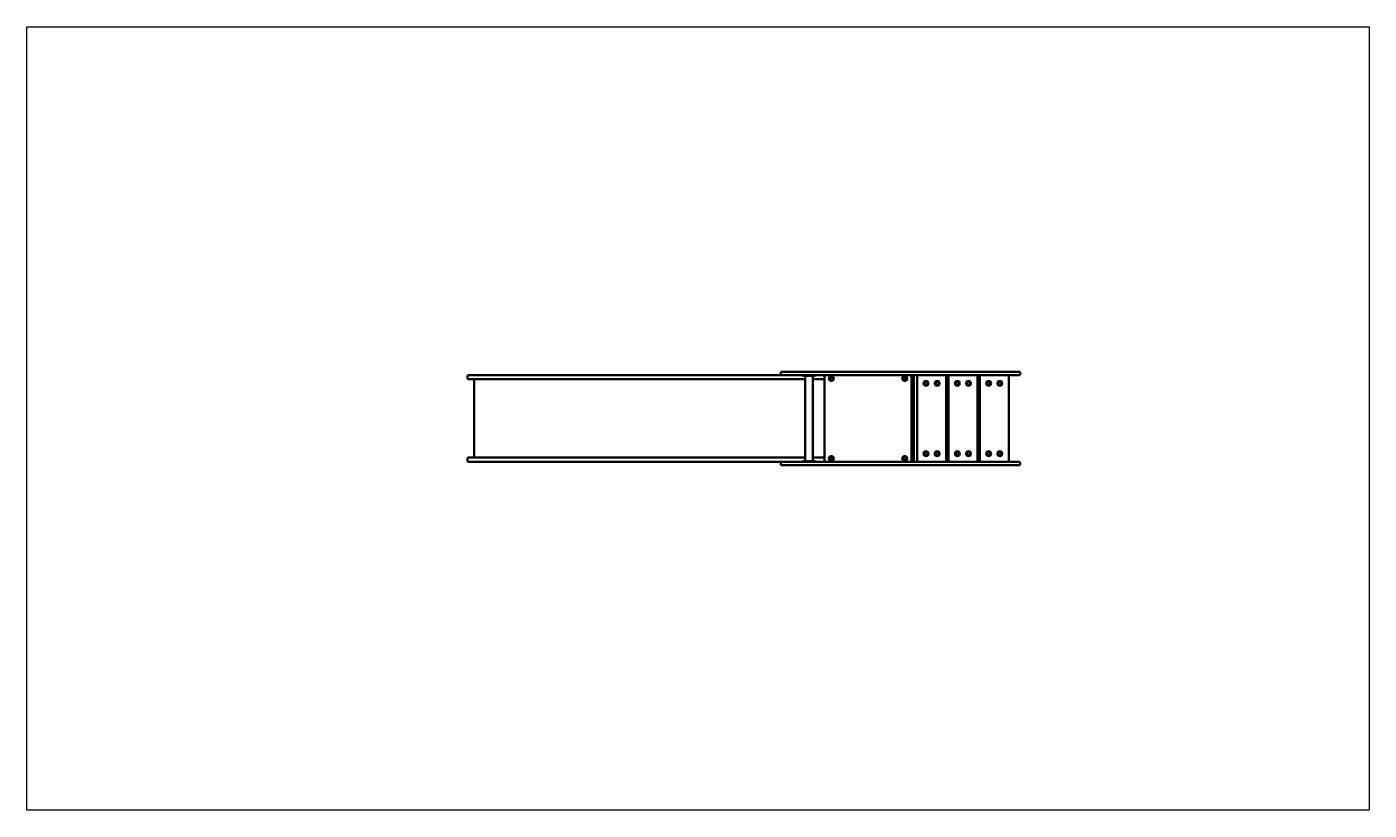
# Model space of a CAD drawing. Header units: millimetres. Extents: x 938 to 6938, y 1440 to 4940.
import ezdxf

# ---------------------------------------------------------------- set-up
doc = ezdxf.new("R2010")
doc.units = ezdxf.units.MM
doc.header["$LTSCALE"] = 20
doc.layers.add('Viditelná (ISO)', color=7, linetype='Continuous', lineweight=50)

# ---------------------------------------------------------------- blocks, each defined once
blk = doc.blocks.new('VVZ-A102')
blk.add_lwpolyline([(-5939.6, 3459), (60.4, 3459), (60.4, -41), (-5939.6, -41)], close=True)
at = {"layer": 'Viditelná (ISO)'}
for p, q in [((-3969.6, 1888), (-3969.6, 1899)), ((-3891.6, 1903), (-3965.6, 1903)), ((-3965.6, 1884), (-3891.6, 1884)), ((-3939.6, 1534), (-3939.6, 1884)), ((-3891.6, 1903), (-3591.9, 1903)), ((-3591.9, 1884), (-3891.6, 1884)), ((-3591.9, 1903), (-3340, 1903)), ((-3340, 1884), (-3591.9, 1884)), ((-3340, 1903), (-2607.7, 1903)), ((-2607.7, 1884), (-3340, 1884)), ((-2565.6, 1903), (-2607.7, 1903)), ((-2607.7, 1884), (-2460.3, 1884)), ((-2569.6, 1914), (-2569.6, 1907)), ((-2565.6, 1918), (-2469.6, 1918)), ((-2469.6, 1903), (-2565.6, 1903)), ((-2470.9, 1903), (-2470.9, 1900)), ((-2415.9, 1900), (-2470.9, 1900)), ((-2115.7, 1918), (-2469.6, 1918)), ((-2469.6, 1903), (-2115.7, 1903)), ((-2460.3, 1900), (-2460.3, 1518)), ((-2426.6, 1900), (-2426.6, 1518)), ((-2426.6, 1884), (-2424.2, 1884)), ((-2377.4, 1884), (-2424.2, 1884)), ((-2415.9, 1903), (-2415.9, 1900)), ((-2373.4, 1884), (-2377.4, 1884)), ((-2373.4, 1903), (-2372.3, 1901.8)), ((-2373.4, 1903), (-2373.4, 1899)), ((-2372.3, 1901.8), (-2373.4, 1903)), ((-2373.4, 1899), (-2373.4, 1888)), ((-2373.4, 1888), (-2373.4, 1884)), ((-2373.4, 1884), (-2373.4, 1534)), ((-2115.7, 1918), (-1923.6, 1918)), ((-1923.6, 1903), (-2115.7, 1903)), ((-1985.4, 1903), (-1986.6, 1901.8)), ((-1986.6, 1901.8), (-1985.4, 1903)), ((-1985.4, 1899), (-1985.4, 1903)), ((-1985.4, 1519), (-1985.4, 1899)), ((-1985.4, 1898), (-1985.4, 1520)), ((-1975.4, 1899), (-1975.4, 1898)), ((-1975.4, 1520), (-1975.4, 1898)), ((-1960.4, 1898), (-1960.4, 1520)), ((-1923.6, 1918), (-1631.4, 1918)), ((-1631.4, 1903), (-1923.6, 1903)), ((-1830.4, 1520), (-1830.4, 1898)), ((-1820.4, 1898), (-1820.4, 1520)), ((-1690.4, 1520), (-1690.4, 1898)), ((-1680.4, 1898), (-1680.4, 1520)), ((-1631.4, 1918), (-1504, 1918)), ((-1504, 1903), (-1631.4, 1903)), ((-1550.4, 1520), (-1550.4, 1898)), ((-1504, 1918), (-1504, 1918)), ((-1504, 1903), (-1504, 1903)), ((-1500, 1914), (-1500, 1907)), ((-3969.6, 1530), (-3969.6, 1519)), ((-3965.6, 1534), (-3891.6, 1534)), ((-3891.6, 1515), (-3965.6, 1515)), ((-3591.9, 1534), (-3891.6, 1534)), ((-3891.6, 1515), (-3591.9, 1515)), ((-3340, 1534), (-3591.9, 1534)), ((-3591.9, 1515), (-3340, 1515)), ((-2607.7, 1534), (-3340, 1534)), ((-3340, 1515), (-2607.7, 1515)), ((-2607.7, 1534), (-2460.3, 1534)), ((-2565.6, 1515), (-2607.7, 1515)), ((-2569.6, 1511), (-2569.6, 1504)), ((-2565.6, 1515), (-2469.6, 1515)), ((-2469.6, 1500), (-2565.6, 1500)), ((-2470.9, 1518), (-2415.9, 1518)), ((-2470.9, 1515), (-2470.9, 1518)), ((-2115.7, 1515), (-2469.6, 1515)), ((-2469.6, 1500), (-2115.7, 1500)), ((-2426.6, 1534), (-2424.2, 1534)), ((-2377.4, 1534), (-2424.2, 1534)), ((-2415.9, 1515), (-2415.9, 1518)), ((-2377.4, 1534), (-2373.4, 1534)), ((-2373.4, 1534), (-2373.4, 1530)), ((-2373.4, 1519), (-2373.4, 1530)), ((-2373.4, 1519), (-2373.4, 1515)), ((-2373.4, 1515), (-2372.3, 1516.2)), ((-2372.3, 1516.2), (-2373.4, 1515)), ((-2115.7, 1515), (-1923.6, 1515)), ((-1923.6, 1500), (-2115.7, 1500)), ((-1986.6, 1516.2), (-1985.4, 1515)), ((-1985.4, 1515), (-1986.6, 1516.2)), ((-1985.4, 1515), (-1985.4, 1519)), ((-1975.4, 1520), (-1975.4, 1519)), ((-1923.6, 1515), (-1631.4, 1515)), ((-1631.4, 1500), (-1923.6, 1500)), ((-1631.4, 1515), (-1504, 1515)), ((-1504, 1500), (-1631.4, 1500)), ((-1504, 1515), (-1504, 1515)), ((-1504, 1500), (-1504, 1500)), ((-1500, 1511), (-1500, 1504))]:
    blk.add_line(p, q, dxfattribs=at)
for centre, radius in [((-2343.4, 1888), 11), ((-2343.4, 1888), 8), ((-2343.4, 1888), 6.45), ((-2015.4, 1888), 11), ((-2015.4, 1888), 8), ((-2015.4, 1888), 6.45), ((-1920.4, 1866), 11), ((-1920.4, 1866), 7), ((-1870.4, 1866), 11), ((-1870.4, 1866), 7), ((-1780.4, 1866), 11), ((-1780.4, 1866), 7), ((-1730.4, 1866), 11), ((-1730.4, 1866), 7), ((-1640.4, 1866), 11), ((-1640.4, 1866), 7), ((-1590.4, 1866), 11), ((-1590.4, 1866), 7), ((-1920.4, 1552), 11), ((-1870.4, 1552), 11), ((-1780.4, 1552), 11), ((-1730.4, 1552), 11), ((-1640.4, 1552), 11), ((-1590.4, 1552), 11), ((-2343.4, 1530), 11), ((-2343.4, 1530), 8), ((-2343.4, 1530), 6.45), ((-2015.4, 1530), 11), ((-2015.4, 1530), 8), ((-2015.4, 1530), 6.45), ((-1920.4, 1552), 7), ((-1870.4, 1552), 7), ((-1780.4, 1552), 7), ((-1730.4, 1552), 7), ((-1640.4, 1552), 7), ((-1590.4, 1552), 7)]:
    blk.add_circle(centre, radius, dxfattribs=at)
for centre, radius, start, end in [((-3965.6, 1899), 4, 90, 180), ((-3965.6, 1888), 4, 180, 270), ((-2565.6, 1914), 4, 90, 180), ((-2565.6, 1907), 4, 180, 270), ((-2377.4, 1899), 4, 0, 90), ((-2377.4, 1888), 4, 270, 0), ((-2369.4, 1899), 4, 90, 180), ((-1989.4, 1899), 4, 0, 90), ((-1981.4, 1899), 4, 90, 180), ((-1979.4, 1899), 4, 0, 90), ((-1955.4, 1898), 5, 90, 180), ((-1835.4, 1898), 5, 0, 90), ((-1815.4, 1898), 5, 90, 180), ((-1695.4, 1898), 5, 0, 90), ((-1675.4, 1898), 5, 90, 180), ((-1555.4, 1898), 5, 0, 90), ((-1504, 1914), 4, 0, 90), ((-1504, 1907), 4, 270, 0), ((-3965.6, 1530), 4, 90, 180), ((-3965.6, 1519), 4, 180, 270), ((-2565.6, 1511), 4, 90, 180), ((-2565.6, 1504), 4, 180, 270), ((-2377.4, 1530), 4, 0, 90), ((-2377.4, 1519), 4, 270, 0), ((-2369.4, 1519), 4, 180, 270), ((-1989.4, 1519), 4, 270, 0), ((-1981.4, 1519), 4, 180, 270), ((-1979.4, 1519), 4, 270, 0), ((-1955.4, 1520), 5, 180, 270), ((-1835.4, 1520), 5, 270, 0), ((-1815.4, 1520), 5, 180, 270), ((-1695.4, 1520), 5, 270, 0), ((-1675.4, 1520), 5, 180, 270), ((-1555.4, 1520), 5, 270, 0), ((-1504, 1511), 4, 0, 90), ((-1504, 1504), 4, 270, 0)]:
    blk.add_arc(centre, radius, start, end, dxfattribs=at)

msp = doc.modelspace()

# ---------------------------------------------------------------- block references
msp.add_blockref('VVZ-A102', (6878, 1481))

doc.saveas('drawing.dxf')
